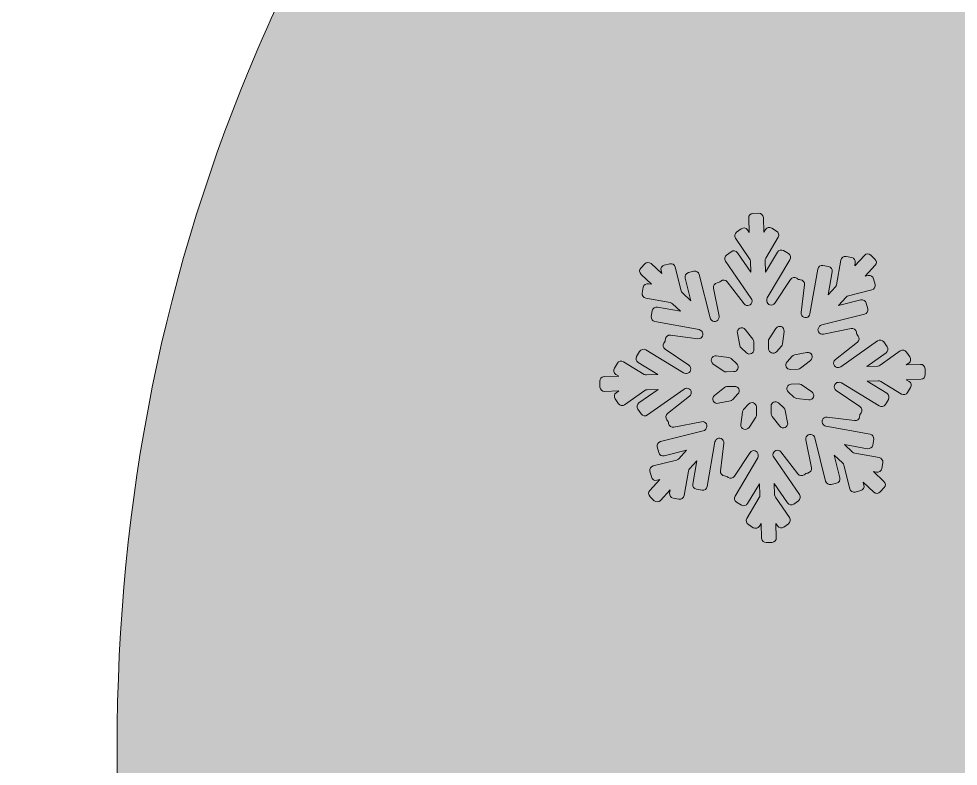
# Model space of a CAD drawing. Header units: millimetres. Extents: x 6 to 192, y -123 to -19.
# Drawn here: x 95.56 to 115.41, y -70.74 to -54.94 of the extents above; entities that cross this region are included whole.
import ezdxf

# ---------------------------------------------------------------- set-up
doc = ezdxf.new("R2010")
doc.units = ezdxf.units.MM
doc.header["$MEASUREMENT"] = 0
for name, color, linetype in [('engraving', 7, 'Continuous'), ('Layer 1', 7, 'Continuous'), ('Layer 2', 7, 'Continuous')]:
    doc.layers.add(name, color=color, linetype=linetype)

msp = doc.modelspace()

# ---------------------------------------------------------------- hatches: boundary and pattern name
at = {"layer": 'Layer 1'}
h = msp.add_hatch(color=2, dxfattribs=at)
h.dxf.hatch_style = 2
edge = h.paths.add_edge_path()
edge.add_spline(control_points=[(177.812, -93.85), (176.467, -94.657), (175.24, -95.279), (174.131, -95.716), (173.022, -96.154), (171.927, -96.439), (170.853, -96.573), (169.777, -96.709), (168.668, -96.691), (167.525, -96.523), (166.382, -96.356), (165.071, -96.069), (163.592, -95.665), (166.349, -92.372), (168.685, -88.49), (170.601, -84.018), (172.518, -79.547), (173.475, -74.992), (173.475, -70.352), (173.475, -65.108), (172.483, -60.184), (170.5, -55.578), (168.516, -50.974), (165.811, -46.956), (162.382, -43.527), (158.953, -40.098), (154.935, -37.393), (150.331, -35.409), (148.214, -34.498), (146.029, -33.798), (143.778, -33.306), (143.229, -31.368), (141.514, -29.909), (139.444, -29.751), (140.949, -28.636), (141.929, -26.852), (141.929, -24.835), (141.929, -21.455), (139.189, -18.715), (135.808, -18.715), (132.428, -18.715), (129.688, -21.455), (129.688, -24.835), (129.688, -26.852), (130.667, -28.636), (132.172, -29.751), (130.144, -29.906), (128.457, -31.31), (127.874, -33.19), (125.431, -33.686), (123.067, -34.425), (120.782, -35.409), (116.177, -37.393), (112.159, -40.098), (108.731, -43.527), (105.302, -46.956), (102.595, -50.974), (100.612, -55.578), (98.628, -60.184), (97.637, -65.108), (97.637, -70.352), (97.637, -75.395), (98.527, -80.102), (100.31, -84.472), (102.09, -88.843), (104.596, -92.74), (107.823, -96.17), (106.209, -97.516), (104.747, -98.809), (103.436, -100.053), (102.125, -101.298), (100.998, -102.39), (100.058, -103.33), (99.115, -104.272), (98.174, -105.347), (97.234, -106.557), (97.234, -106.557), (116.799, -116.844), (116.799, -116.844), (116.865, -116.844), (117.605, -116.322), (119.017, -115.28), (120.429, -114.237), (122.108, -113.095), (124.059, -111.851), (126.009, -110.607), (128.026, -109.464), (130.111, -108.423), (132.193, -107.38), (134.009, -106.86), (135.556, -106.86), (136.699, -106.86), (137.876, -107.044), (139.086, -107.414), (140.296, -107.783), (141.523, -108.237), (142.767, -108.776), (144.01, -109.313), (145.271, -109.901), (146.548, -110.541), (147.825, -111.178), (149.104, -111.767), (150.381, -112.306), (152.196, -113.112), (154.045, -113.884), (155.927, -114.625), (157.81, -115.364), (159.725, -115.986), (161.676, -116.491), (163.626, -116.995), (165.625, -117.331), (167.677, -117.499), (169.727, -117.666), (171.827, -117.583), (173.979, -117.247), (176.869, -116.776), (179.426, -116.07), (181.644, -115.129), (183.863, -114.187), (185.744, -113.247), (187.292, -112.306), (189.039, -111.162), (190.585, -109.951), (191.93, -108.674), (191.93, -108.674), (177.812, -93.85), (177.812, -93.85)], knot_values=[0, 0, 0, 0, 1, 1, 1, 2, 2, 2, 3, 3, 3, 4, 4, 4, 5, 5, 5, 6, 6, 6, 7, 7, 7, 8, 8, 8, 9, 9, 9, 10, 10, 10, 11, 11, 11, 12, 12, 12, 13, 13, 13, 14, 14, 14, 15, 15, 15, 16, 16, 16, 17, 17, 17, 18, 18, 18, 19, 19, 19, 20, 20, 20, 21, 21, 21, 22, 22, 22, 23, 23, 23, 24, 24, 24, 25, 25, 25, 26, 26, 26, 27, 27, 27, 28, 28, 28, 29, 29, 29, 30, 30, 30, 31, 31, 31, 32, 32, 32, 33, 33, 33, 34, 34, 34, 35, 35, 35, 36, 36, 36, 37, 37, 37, 38, 38, 38, 39, 39, 39, 40, 40, 40, 41, 41, 41, 42, 42, 42, 42], degree=3, periodic=1)
edge = h.paths.add_edge_path()
edge.add_spline(control_points=[(132.001, -24.835), (132.001, -22.736), (133.709, -21.028), (135.808, -21.028), (137.908, -21.028), (139.616, -22.736), (139.616, -24.835), (139.616, -26.935), (137.908, -28.643), (135.808, -28.643), (133.709, -28.643), (132.001, -26.935), (132.001, -24.835)], knot_values=[0, 0, 0, 0, 1, 1, 1, 2, 2, 2, 3, 3, 3, 4, 4, 4, 4], degree=3, periodic=1)
edge = h.paths.add_edge_path()
edge.add_spline(control_points=[(150.532, -76.504), (149.691, -78.455), (148.566, -80.152), (147.154, -81.597), (145.742, -83.044), (144.061, -84.186), (142.111, -85.026), (140.16, -85.867), (138.078, -86.286), (135.859, -86.286), (133.64, -86.286), (131.556, -85.867), (129.607, -85.026), (127.655, -84.186), (125.958, -83.044), (124.513, -81.597), (123.067, -80.152), (121.924, -78.455), (121.085, -76.504), (120.243, -74.555), (119.824, -72.47), (119.824, -70.252), (119.824, -68.033), (120.243, -65.95), (121.085, -63.999), (121.924, -62.05), (123.067, -60.369), (124.513, -58.957), (125.958, -57.545), (127.655, -56.42), (129.607, -55.578), (131.556, -54.738), (133.64, -54.318), (135.859, -54.318), (138.078, -54.318), (140.16, -54.738), (142.111, -55.578), (144.061, -56.42), (145.742, -57.545), (147.154, -58.957), (148.566, -60.369), (149.691, -62.05), (150.532, -63.999), (151.372, -65.95), (151.793, -68.033), (151.793, -70.252), (151.793, -72.47), (151.372, -74.555), (150.532, -76.504)], knot_values=[0, 0, 0, 0, 1, 1, 1, 2, 2, 2, 3, 3, 3, 4, 4, 4, 5, 5, 5, 6, 6, 6, 7, 7, 7, 8, 8, 8, 9, 9, 9, 10, 10, 10, 11, 11, 11, 12, 12, 12, 13, 13, 13, 14, 14, 14, 15, 15, 15, 16, 16, 16, 16], degree=3, periodic=1)

# ---------------------------------------------------------------- linework, layer by layer
at = {"layer": 'engraving', "lineweight": 0}
for points, knots in [([(114.712, -62.336), (114.71, -62.284), (114.666, -62.243), (114.614, -62.245), (114.614, -62.245), (114.314, -62.257), (114.314, -62.257), (114.314, -62.257), (114.369, -62.217), (114.369, -62.217), (114.412, -62.188), (114.422, -62.129), (114.393, -62.087), (114.393, -62.087), (114.323, -61.985), (114.323, -61.985), (114.293, -61.942), (114.233, -61.932), (114.19, -61.962), (114.19, -61.962), (113.764, -62.263), (113.764, -62.263), (113.749, -62.273), (113.732, -62.279), (113.714, -62.28), (113.714, -62.28), (113.484, -62.289), (113.484, -62.289), (113.484, -62.289), (113.889, -62.003), (113.889, -62.003), (113.931, -61.973), (113.942, -61.914), (113.912, -61.872), (113.912, -61.872), (113.842, -61.771), (113.842, -61.771), (113.812, -61.728), (113.753, -61.717), (113.71, -61.747), (113.71, -61.747), (112.935, -62.295), (112.935, -62.295), (112.92, -62.306), (112.902, -62.312), (112.884, -62.312), (112.884, -62.312), (112.879, -62.312), (112.879, -62.312), (112.788, -62.316), (112.745, -62.2), (112.817, -62.144), (112.817, -62.144), (113.282, -61.777), (113.282, -61.777), (113.323, -61.745), (113.33, -61.687), (113.299, -61.646), (113.299, -61.646), (113.284, -61.626), (113.284, -61.626), (113.275, -61.615), (113.269, -61.601), (113.266, -61.587), (113.266, -61.587), (113.261, -61.563), (113.261, -61.563), (113.251, -61.512), (113.201, -61.479), (113.15, -61.489), (113.15, -61.489), (112.563, -61.606), (112.563, -61.606), (112.473, -61.624), (112.413, -61.517), (112.475, -61.45), (112.475, -61.45), (112.484, -61.439), (112.484, -61.439), (112.497, -61.425), (112.513, -61.416), (112.531, -61.411), (112.531, -61.411), (113.432, -61.185), (113.432, -61.185), (113.482, -61.172), (113.513, -61.121), (113.501, -61.071), (113.501, -61.071), (113.471, -60.951), (113.471, -60.951), (113.458, -60.9), (113.407, -60.869), (113.356, -60.882), (113.356, -60.882), (112.885, -61), (112.885, -61), (112.885, -61), (113.047, -60.822), (113.047, -60.822), (113.06, -60.809), (113.076, -60.799), (113.094, -60.794), (113.094, -60.794), (113.587, -60.671), (113.587, -60.671), (113.638, -60.658), (113.669, -60.607), (113.656, -60.556), (113.656, -60.556), (113.626, -60.436), (113.626, -60.436), (113.614, -60.386), (113.563, -60.355), (113.512, -60.368), (113.512, -60.368), (113.447, -60.384), (113.447, -60.384), (113.447, -60.384), (113.659, -60.152), (113.659, -60.152), (113.694, -60.114), (113.691, -60.055), (113.654, -60.019), (113.654, -60.019), (113.564, -59.936), (113.564, -59.936), (113.526, -59.9), (113.465, -59.902), (113.43, -59.941), (113.43, -59.941), (113.228, -60.162), (113.228, -60.162), (113.228, -60.162), (113.239, -60.096), (113.239, -60.096), (113.248, -60.045), (113.214, -59.996), (113.163, -59.987), (113.163, -59.987), (113.044, -59.965), (113.044, -59.965), (112.992, -59.956), (112.943, -59.991), (112.934, -60.042), (112.934, -60.042), (112.843, -60.562), (112.843, -60.562), (112.84, -60.579), (112.832, -60.596), (112.82, -60.609), (112.82, -60.609), (112.665, -60.779), (112.665, -60.779), (112.665, -60.779), (112.751, -60.288), (112.751, -60.288), (112.759, -60.237), (112.725, -60.188), (112.674, -60.179), (112.674, -60.179), (112.555, -60.157), (112.555, -60.157), (112.503, -60.148), (112.454, -60.182), (112.445, -60.234), (112.445, -60.234), (112.281, -61.178), (112.281, -61.178), (112.277, -61.196), (112.269, -61.212), (112.257, -61.226), (112.257, -61.226), (112.257, -61.226), (112.257, -61.226), (112.195, -61.294), (112.083, -61.242), (112.094, -61.151), (112.094, -61.151), (112.165, -60.562), (112.165, -60.562), (112.171, -60.511), (112.135, -60.464), (112.083, -60.457), (112.083, -60.457), (112.061, -60.454), (112.061, -60.454), (112.046, -60.452), (112.032, -60.447), (112.02, -60.439), (112.02, -60.439), (112.001, -60.426), (112.001, -60.426), (111.957, -60.397), (111.898, -60.408), (111.869, -60.452), (111.869, -60.452), (111.54, -60.951), (111.54, -60.951), (111.489, -61.028), (111.37, -60.995), (111.366, -60.903), (111.366, -60.903), (111.366, -60.892), (111.366, -60.892), (111.365, -60.874), (111.37, -60.856), (111.379, -60.84), (111.379, -60.84), (111.857, -60.034), (111.857, -60.034), (111.884, -59.99), (111.869, -59.932), (111.825, -59.905), (111.825, -59.905), (111.721, -59.842), (111.721, -59.842), (111.676, -59.815), (111.617, -59.829), (111.591, -59.874), (111.591, -59.874), (111.342, -60.294), (111.342, -60.294), (111.342, -60.294), (111.332, -60.053), (111.332, -60.053), (111.331, -60.034), (111.336, -60.016), (111.345, -60.001), (111.345, -60.001), (111.607, -59.558), (111.607, -59.558), (111.634, -59.514), (111.62, -59.456), (111.575, -59.429), (111.575, -59.429), (111.471, -59.366), (111.471, -59.366), (111.426, -59.338), (111.368, -59.353), (111.341, -59.398), (111.341, -59.398), (111.308, -59.454), (111.308, -59.454), (111.308, -59.454), (111.295, -59.141), (111.295, -59.141), (111.293, -59.089), (111.249, -59.048), (111.197, -59.05), (111.197, -59.05), (111.076, -59.055), (111.076, -59.055), (111.024, -59.057), (110.983, -59.101), (110.985, -59.153), (110.985, -59.153), (110.997, -59.455), (110.997, -59.455), (110.997, -59.455), (110.961, -59.402), (110.961, -59.402), (110.931, -59.359), (110.871, -59.348), (110.828, -59.379), (110.828, -59.379), (110.729, -59.449), (110.729, -59.449), (110.687, -59.479), (110.676, -59.537), (110.706, -59.58), (110.706, -59.58), (111.005, -60.013), (111.005, -60.013), (111.015, -60.028), (111.021, -60.045), (111.022, -60.063), (111.022, -60.063), (111.031, -60.295), (111.031, -60.295), (111.031, -60.295), (110.75, -59.888), (110.75, -59.888), (110.72, -59.844), (110.66, -59.834), (110.618, -59.864), (110.618, -59.864), (110.518, -59.934), (110.518, -59.934), (110.476, -59.964), (110.465, -60.023), (110.495, -60.065), (110.495, -60.065), (111.039, -60.853), (111.039, -60.853), (111.049, -60.868), (111.055, -60.885), (111.056, -60.903), (111.056, -60.903), (111.056, -60.905), (111.056, -60.905), (111.06, -60.997), (110.943, -61.039), (110.887, -60.966), (110.887, -60.966), (110.529, -60.501), (110.529, -60.501), (110.497, -60.459), (110.437, -60.452), (110.395, -60.484), (110.395, -60.484), (110.378, -60.498), (110.378, -60.498), (110.366, -60.508), (110.352, -60.514), (110.338, -60.517), (110.338, -60.517), (110.316, -60.521), (110.316, -60.521), (110.265, -60.531), (110.231, -60.581), (110.242, -60.632), (110.242, -60.632), (110.358, -61.225), (110.358, -61.225), (110.376, -61.315), (110.268, -61.375), (110.201, -61.312), (110.201, -61.312), (110.195, -61.307), (110.195, -61.307), (110.182, -61.294), (110.173, -61.278), (110.168, -61.26), (110.168, -61.26), (109.942, -60.347), (109.942, -60.347), (109.93, -60.296), (109.878, -60.265), (109.828, -60.278), (109.828, -60.278), (109.71, -60.307), (109.71, -60.307), (109.659, -60.32), (109.629, -60.371), (109.641, -60.422), (109.641, -60.422), (109.759, -60.899), (109.759, -60.899), (109.759, -60.899), (109.585, -60.735), (109.585, -60.735), (109.571, -60.723), (109.562, -60.707), (109.557, -60.689), (109.557, -60.689), (109.433, -60.188), (109.433, -60.188), (109.421, -60.137), (109.37, -60.106), (109.319, -60.119), (109.319, -60.119), (109.201, -60.149), (109.201, -60.149), (109.151, -60.161), (109.12, -60.212), (109.132, -60.263), (109.132, -60.263), (109.149, -60.328), (109.149, -60.328), (109.149, -60.328), (108.922, -60.116), (108.922, -60.116), (108.883, -60.08), (108.823, -60.082), (108.787, -60.121), (108.787, -60.121), (108.705, -60.211), (108.705, -60.211), (108.67, -60.249), (108.672, -60.309), (108.71, -60.344), (108.71, -60.344), (108.932, -60.551), (108.932, -60.551), (108.932, -60.551), (108.867, -60.54), (108.867, -60.54), (108.816, -60.53), (108.766, -60.565), (108.757, -60.616), (108.757, -60.616), (108.736, -60.738), (108.736, -60.738), (108.727, -60.789), (108.761, -60.838), (108.813, -60.847), (108.813, -60.847), (109.325, -60.94), (109.325, -60.94), (109.343, -60.943), (109.36, -60.951), (109.373, -60.964), (109.373, -60.964), (109.543, -61.122), (109.543, -61.122), (109.543, -61.122), (109.058, -61.035), (109.058, -61.035), (109.006, -61.025), (108.957, -61.06), (108.948, -61.111), (108.948, -61.111), (108.927, -61.233), (108.927, -61.233), (108.918, -61.284), (108.952, -61.333), (109.003, -61.342), (109.003, -61.342), (109.936, -61.511), (109.936, -61.511), (109.954, -61.514), (109.971, -61.522), (109.984, -61.535), (109.984, -61.535), (109.988, -61.539), (109.988, -61.539), (110.055, -61.601), (110.003, -61.713), (109.912, -61.702), (109.912, -61.702), (109.331, -61.628), (109.331, -61.628), (109.279, -61.621), (109.231, -61.658), (109.225, -61.71), (109.225, -61.71), (109.222, -61.734), (109.222, -61.734), (109.22, -61.748), (109.215, -61.762), (109.207, -61.774), (109.207, -61.774), (109.194, -61.795), (109.194, -61.795), (109.165, -61.838), (109.177, -61.896), (109.22, -61.925), (109.22, -61.925), (109.72, -62.264), (109.72, -62.264), (109.796, -62.315), (109.762, -62.433), (109.671, -62.437), (109.671, -62.437), (109.659, -62.437), (109.659, -62.437), (109.641, -62.438), (109.622, -62.433), (109.606, -62.424), (109.606, -62.424), (108.81, -61.938), (108.81, -61.938), (108.765, -61.911), (108.707, -61.926), (108.68, -61.971), (108.68, -61.971), (108.617, -62.076), (108.617, -62.076), (108.591, -62.121), (108.605, -62.178), (108.649, -62.205), (108.649, -62.205), (109.068, -62.46), (109.068, -62.46), (109.068, -62.46), (108.829, -62.469), (108.829, -62.469), (108.811, -62.47), (108.793, -62.465), (108.777, -62.456), (108.777, -62.456), (108.34, -62.19), (108.34, -62.19), (108.295, -62.163), (108.237, -62.177), (108.21, -62.222), (108.21, -62.222), (108.147, -62.328), (108.147, -62.328), (108.121, -62.372), (108.135, -62.43), (108.18, -62.457), (108.18, -62.457), (108.238, -62.492), (108.238, -62.492), (108.238, -62.492), (107.928, -62.504), (107.928, -62.504), (107.875, -62.506), (107.835, -62.55), (107.837, -62.603), (107.837, -62.603), (107.842, -62.726), (107.842, -62.726), (107.844, -62.778), (107.888, -62.819), (107.94, -62.817), (107.94, -62.817), (108.241, -62.805), (108.241, -62.805), (108.241, -62.805), (108.185, -62.844), (108.185, -62.844), (108.142, -62.874), (108.132, -62.933), (108.162, -62.975), (108.162, -62.975), (108.232, -63.076), (108.232, -63.076), (108.261, -63.119), (108.321, -63.13), (108.364, -63.1), (108.364, -63.1), (108.79, -62.799), (108.79, -62.799), (108.805, -62.788), (108.822, -62.782), (108.84, -62.782), (108.84, -62.782), (109.07, -62.773), (109.07, -62.773), (109.07, -62.773), (108.665, -63.059), (108.665, -63.059), (108.623, -63.089), (108.612, -63.147), (108.642, -63.19), (108.642, -63.19), (108.712, -63.291), (108.712, -63.291), (108.742, -63.334), (108.801, -63.345), (108.844, -63.314), (108.844, -63.314), (109.62, -62.767), (109.62, -62.767), (109.634, -62.756), (109.652, -62.75), (109.67, -62.749), (109.67, -62.749), (109.675, -62.749), (109.675, -62.749), (109.766, -62.746), (109.809, -62.861), (109.737, -62.918), (109.737, -62.918), (109.272, -63.284), (109.272, -63.284), (109.231, -63.316), (109.224, -63.375), (109.255, -63.416), (109.255, -63.416), (109.27, -63.435), (109.27, -63.435), (109.279, -63.447), (109.285, -63.46), (109.288, -63.475), (109.288, -63.475), (109.293, -63.498), (109.293, -63.498), (109.303, -63.55), (109.353, -63.583), (109.404, -63.573), (109.404, -63.573), (109.991, -63.456), (109.991, -63.456), (110.081, -63.438), (110.141, -63.545), (110.079, -63.612), (110.079, -63.612), (110.07, -63.623), (110.07, -63.623), (110.057, -63.636), (110.041, -63.646), (110.023, -63.651), (110.023, -63.651), (109.122, -63.877), (109.122, -63.877), (109.072, -63.889), (109.041, -63.94), (109.054, -63.991), (109.054, -63.991), (109.083, -64.111), (109.083, -64.111), (109.096, -64.161), (109.147, -64.192), (109.198, -64.18), (109.198, -64.18), (109.669, -64.061), (109.669, -64.061), (109.669, -64.061), (109.507, -64.239), (109.507, -64.239), (109.494, -64.253), (109.478, -64.263), (109.46, -64.267), (109.46, -64.267), (108.967, -64.391), (108.967, -64.391), (108.916, -64.404), (108.885, -64.455), (108.898, -64.505), (108.898, -64.505), (108.928, -64.625), (108.928, -64.625), (108.94, -64.676), (108.992, -64.707), (109.042, -64.694), (109.042, -64.694), (109.107, -64.678), (109.107, -64.678), (109.107, -64.678), (108.895, -64.91), (108.895, -64.91), (108.86, -64.948), (108.863, -65.007), (108.9, -65.042), (108.9, -65.042), (108.99, -65.126), (108.99, -65.126), (109.028, -65.162), (109.089, -65.16), (109.124, -65.121), (109.124, -65.121), (109.326, -64.899), (109.326, -64.899), (109.326, -64.899), (109.315, -64.966), (109.315, -64.966), (109.306, -65.017), (109.34, -65.065), (109.391, -65.075), (109.391, -65.075), (109.51, -65.096), (109.51, -65.096), (109.562, -65.106), (109.611, -65.071), (109.62, -65.019), (109.62, -65.019), (109.711, -64.5), (109.711, -64.5), (109.714, -64.482), (109.722, -64.466), (109.734, -64.452), (109.734, -64.452), (109.889, -64.283), (109.889, -64.283), (109.889, -64.283), (109.803, -64.774), (109.803, -64.774), (109.795, -64.825), (109.829, -64.874), (109.88, -64.883), (109.88, -64.883), (109.999, -64.905), (109.999, -64.905), (110.051, -64.914), (110.1, -64.88), (110.109, -64.828), (110.109, -64.828), (110.273, -63.883), (110.273, -63.883), (110.277, -63.866), (110.285, -63.849), (110.297, -63.836), (110.297, -63.836), (110.297, -63.836), (110.297, -63.836), (110.359, -63.768), (110.471, -63.82), (110.46, -63.911), (110.46, -63.911), (110.389, -64.499), (110.389, -64.499), (110.383, -64.551), (110.419, -64.598), (110.471, -64.604), (110.471, -64.604), (110.493, -64.607), (110.493, -64.607), (110.508, -64.609), (110.522, -64.615), (110.534, -64.623), (110.534, -64.623), (110.553, -64.636), (110.553, -64.636), (110.597, -64.665), (110.656, -64.653), (110.685, -64.609), (110.685, -64.609), (111.015, -64.111), (111.015, -64.111), (111.065, -64.034), (111.184, -64.067), (111.188, -64.159), (111.188, -64.159), (111.188, -64.169), (111.188, -64.169), (111.189, -64.188), (111.184, -64.206), (111.175, -64.221), (111.175, -64.221), (110.697, -65.027), (110.697, -65.027), (110.67, -65.072), (110.685, -65.129), (110.729, -65.156), (110.729, -65.156), (110.833, -65.22), (110.833, -65.22), (110.878, -65.247), (110.937, -65.233), (110.963, -65.187), (110.963, -65.187), (111.212, -64.768), (111.212, -64.768), (111.212, -64.768), (111.222, -65.009), (111.222, -65.009), (111.223, -65.027), (111.218, -65.045), (111.209, -65.061), (111.209, -65.061), (110.947, -65.504), (110.947, -65.504), (110.92, -65.548), (110.935, -65.605), (110.979, -65.632), (110.979, -65.632), (111.083, -65.696), (111.083, -65.696), (111.128, -65.723), (111.186, -65.709), (111.213, -65.663), (111.213, -65.663), (111.246, -65.608), (111.246, -65.608), (111.246, -65.608), (111.259, -65.921), (111.259, -65.921), (111.261, -65.973), (111.305, -66.013), (111.357, -66.011), (111.357, -66.011), (111.478, -66.007), (111.478, -66.007), (111.53, -66.005), (111.571, -65.961), (111.569, -65.909), (111.569, -65.909), (111.557, -65.606), (111.557, -65.606), (111.557, -65.606), (111.594, -65.66), (111.594, -65.66), (111.623, -65.703), (111.683, -65.713), (111.726, -65.683), (111.726, -65.683), (111.825, -65.613), (111.825, -65.613), (111.868, -65.583), (111.878, -65.525), (111.848, -65.482), (111.848, -65.482), (111.549, -65.048), (111.549, -65.048), (111.539, -65.034), (111.533, -65.016), (111.532, -64.999), (111.532, -64.999), (111.523, -64.766), (111.523, -64.766), (111.523, -64.766), (111.804, -65.174), (111.804, -65.174), (111.834, -65.217), (111.894, -65.228), (111.937, -65.198), (111.937, -65.198), (112.036, -65.127), (112.036, -65.127), (112.078, -65.097), (112.089, -65.039), (112.059, -64.996), (112.059, -64.996), (111.515, -64.209), (111.515, -64.209), (111.505, -64.194), (111.499, -64.177), (111.498, -64.159), (111.498, -64.159), (111.498, -64.157), (111.498, -64.157), (111.494, -64.065), (111.611, -64.023), (111.667, -64.096), (111.667, -64.096), (112.025, -64.561), (112.025, -64.561), (112.057, -64.602), (112.117, -64.61), (112.159, -64.577), (112.159, -64.577), (112.176, -64.563), (112.176, -64.563), (112.188, -64.554), (112.202, -64.548), (112.216, -64.545), (112.216, -64.545), (112.238, -64.541), (112.238, -64.541), (112.289, -64.53), (112.323, -64.481), (112.313, -64.43), (112.313, -64.43), (112.196, -63.837), (112.196, -63.837), (112.178, -63.747), (112.286, -63.687), (112.353, -63.75), (112.353, -63.75), (112.359, -63.755), (112.359, -63.755), (112.372, -63.767), (112.381, -63.784), (112.386, -63.801), (112.386, -63.801), (112.612, -64.715), (112.612, -64.715), (112.624, -64.766), (112.676, -64.796), (112.726, -64.784), (112.726, -64.784), (112.844, -64.754), (112.844, -64.754), (112.894, -64.742), (112.925, -64.69), (112.913, -64.64), (112.913, -64.64), (112.795, -64.163), (112.795, -64.163), (112.795, -64.163), (112.969, -64.326), (112.969, -64.326), (112.983, -64.339), (112.992, -64.355), (112.997, -64.372), (112.997, -64.372), (113.121, -64.874), (113.121, -64.874), (113.133, -64.924), (113.185, -64.955), (113.235, -64.943), (113.235, -64.943), (113.353, -64.913), (113.353, -64.913), (113.403, -64.9), (113.434, -64.849), (113.422, -64.799), (113.422, -64.799), (113.406, -64.734), (113.406, -64.734), (113.406, -64.734), (113.632, -64.946), (113.632, -64.946), (113.671, -64.982), (113.731, -64.98), (113.767, -64.941), (113.767, -64.941), (113.849, -64.85), (113.849, -64.85), (113.884, -64.812), (113.882, -64.753), (113.844, -64.718), (113.844, -64.718), (113.622, -64.51), (113.622, -64.51), (113.622, -64.51), (113.687, -64.522), (113.687, -64.522), (113.738, -64.531), (113.788, -64.497), (113.797, -64.445), (113.797, -64.445), (113.818, -64.324), (113.818, -64.324), (113.827, -64.273), (113.793, -64.224), (113.741, -64.215), (113.741, -64.215), (113.229, -64.122), (113.229, -64.122), (113.211, -64.119), (113.194, -64.11), (113.181, -64.098), (113.181, -64.098), (113.011, -63.939), (113.011, -63.939), (113.011, -63.939), (113.496, -64.027), (113.496, -64.027), (113.548, -64.036), (113.597, -64.002), (113.606, -63.95), (113.606, -63.95), (113.627, -63.829), (113.627, -63.829), (113.636, -63.778), (113.602, -63.729), (113.551, -63.72), (113.551, -63.72), (112.618, -63.551), (112.618, -63.551), (112.6, -63.548), (112.583, -63.539), (112.57, -63.527), (112.57, -63.527), (112.566, -63.523), (112.566, -63.523), (112.499, -63.46), (112.551, -63.349), (112.642, -63.36), (112.642, -63.36), (113.223, -63.434), (113.223, -63.434), (113.275, -63.441), (113.323, -63.404), (113.329, -63.352), (113.329, -63.352), (113.332, -63.328), (113.332, -63.328), (113.334, -63.313), (113.339, -63.299), (113.347, -63.287), (113.347, -63.287), (113.36, -63.267), (113.36, -63.267), (113.389, -63.224), (113.377, -63.166), (113.334, -63.137), (113.334, -63.137), (112.834, -62.797), (112.834, -62.797), (112.758, -62.746), (112.792, -62.628), (112.883, -62.625), (112.883, -62.625), (112.895, -62.624), (112.895, -62.624), (112.913, -62.624), (112.932, -62.628), (112.948, -62.638), (112.948, -62.638), (113.744, -63.123), (113.744, -63.123), (113.789, -63.151), (113.847, -63.136), (113.874, -63.091), (113.874, -63.091), (113.937, -62.985), (113.937, -62.985), (113.963, -62.941), (113.949, -62.883), (113.905, -62.856), (113.905, -62.856), (113.486, -62.601), (113.486, -62.601), (113.486, -62.601), (113.725, -62.592), (113.725, -62.592), (113.743, -62.591), (113.762, -62.596), (113.777, -62.606), (113.777, -62.606), (114.214, -62.872), (114.214, -62.872), (114.259, -62.899), (114.317, -62.884), (114.344, -62.839), (114.344, -62.839), (114.407, -62.734), (114.407, -62.734), (114.433, -62.689), (114.419, -62.632), (114.374, -62.605), (114.374, -62.605), (114.316, -62.569), (114.316, -62.569), (114.316, -62.569), (114.627, -62.557), (114.627, -62.557), (114.679, -62.555), (114.719, -62.511), (114.717, -62.459), (114.717, -62.459), (114.712, -62.336), (114.712, -62.336)], [0, 0, 0, 0, 1, 1, 1, 2, 2, 2, 3, 3, 3, 4, 4, 4, 5, 5, 5, 6, 6, 6, 7, 7, 7, 8, 8, 8, 9, 9, 9, 10, 10, 10, 11, 11, 11, 12, 12, 12, 13, 13, 13, 14, 14, 14, 15, 15, 15, 16, 16, 16, 17, 17, 17, 18, 18, 18, 19, 19, 19, 20, 20, 20, 21, 21, 21, 22, 22, 22, 23, 23, 23, 24, 24, 24, 25, 25, 25, 26, 26, 26, 27, 27, 27, 28, 28, 28, 29, 29, 29, 30, 30, 30, 31, 31, 31, 32, 32, 32, 33, 33, 33, 34, 34, 34, 35, 35, 35, 36, 36, 36, 37, 37, 37, 38, 38, 38, 39, 39, 39, 40, 40, 40, 41, 41, 41, 42, 42, 42, 43, 43, 43, 44, 44, 44, 45, 45, 45, 46, 46, 46, 47, 47, 47, 48, 48, 48, 49, 49, 49, 50, 50, 50, 51, 51, 51, 52, 52, 52, 53, 53, 53, 54, 54, 54, 55, 55, 55, 56, 56, 56, 57, 57, 57, 58, 58, 58, 59, 59, 59, 60, 60, 60, 61, 61, 61, 62, 62, 62, 63, 63, 63, 64, 64, 64, 65, 65, 65, 66, 66, 66, 67, 67, 67, 68, 68, 68, 69, 69, 69, 70, 70, 70, 71, 71, 71, 72, 72, 72, 73, 73, 73, 74, 74, 74, 75, 75, 75, 76, 76, 76, 77, 77, 77, 78, 78, 78, 79, 79, 79, 80, 80, 80, 81, 81, 81, 82, 82, 82, 83, 83, 83, 84, 84, 84, 85, 85, 85, 86, 86, 86, 87, 87, 87, 88, 88, 88, 89, 89, 89, 90, 90, 90, 91, 91, 91, 92, 92, 92, 93, 93, 93, 94, 94, 94, 95, 95, 95, 96, 96, 96, 97, 97, 97, 98, 98, 98, 99, 99, 99, 100, 100, 100, 101, 101, 101, 102, 102, 102, 103, 103, 103, 104, 104, 104, 105, 105, 105, 106, 106, 106, 107, 107, 107, 108, 108, 108, 109, 109, 109, 110, 110, 110, 111, 111, 111, 112, 112, 112, 113, 113, 113, 114, 114, 114, 115, 115, 115, 116, 116, 116, 117, 117, 117, 118, 118, 118, 119, 119, 119, 120, 120, 120, 121, 121, 121, 122, 122, 122, 123, 123, 123, 124, 124, 124, 125, 125, 125, 126, 126, 126, 127, 127, 127, 128, 128, 128, 129, 129, 129, 130, 130, 130, 131, 131, 131, 132, 132, 132, 133, 133, 133, 134, 134, 134, 135, 135, 135, 136, 136, 136, 137, 137, 137, 138, 138, 138, 139, 139, 139, 140, 140, 140, 141, 141, 141, 142, 142, 142, 143, 143, 143, 144, 144, 144, 145, 145, 145, 146, 146, 146, 147, 147, 147, 148, 148, 148, 149, 149, 149, 150, 150, 150, 151, 151, 151, 152, 152, 152, 153, 153, 153, 154, 154, 154, 155, 155, 155, 156, 156, 156, 157, 157, 157, 158, 158, 158, 159, 159, 159, 160, 160, 160, 161, 161, 161, 162, 162, 162, 163, 163, 163, 164, 164, 164, 165, 165, 165, 166, 166, 166, 167, 167, 167, 168, 168, 168, 169, 169, 169, 170, 170, 170, 171, 171, 171, 172, 172, 172, 173, 173, 173, 174, 174, 174, 175, 175, 175, 176, 176, 176, 177, 177, 177, 178, 178, 178, 179, 179, 179, 180, 180, 180, 181, 181, 181, 182, 182, 182, 183, 183, 183, 184, 184, 184, 185, 185, 185, 186, 186, 186, 187, 187, 187, 188, 188, 188, 189, 189, 189, 190, 190, 190, 191, 191, 191, 192, 192, 192, 193, 193, 193, 194, 194, 194, 195, 195, 195, 196, 196, 196, 197, 197, 197, 198, 198, 198, 199, 199, 199, 200, 200, 200, 201, 201, 201, 202, 202, 202, 203, 203, 203, 204, 204, 204, 205, 205, 205, 206, 206, 206, 207, 207, 207, 208, 208, 208, 209, 209, 209, 210, 210, 210, 211, 211, 211, 212, 212, 212, 213, 213, 213, 214, 214, 214, 215, 215, 215, 216, 216, 216, 217, 217, 217, 218, 218, 218, 219, 219, 219, 220, 220, 220, 221, 221, 221, 222, 222, 222, 223, 223, 223, 224, 224, 224, 225, 225, 225, 226, 226, 226, 227, 227, 227, 228, 228, 228, 229, 229, 229, 230, 230, 230, 231, 231, 231, 232, 232, 232, 233, 233, 233, 234, 234, 234, 235, 235, 235, 236, 236, 236, 237, 237, 237, 238, 238, 238, 239, 239, 239, 240, 240, 240, 241, 241, 241, 242, 242, 242, 243, 243, 243, 244, 244, 244, 245, 245, 245, 246, 246, 246, 247, 247, 247, 248, 248, 248, 249, 249, 249, 250, 250, 250, 251, 251, 251, 252, 252, 252, 253, 253, 253, 254, 254, 254, 255, 255, 255, 256, 256, 256, 257, 257, 257, 258, 258, 258, 259, 259, 259, 260, 260, 260, 261, 261, 261, 262, 262, 262, 263, 263, 263, 264, 264, 264, 265, 265, 265, 266, 266, 266, 267, 267, 267, 268, 268, 268, 269, 269, 269, 270, 270, 270, 271, 271, 271, 272, 272, 272, 273, 273, 273, 274, 274, 274, 275, 275, 275, 276, 276, 276, 277, 277, 277, 278, 278, 278, 279, 279, 279, 280, 280, 280, 281, 281, 281, 282, 282, 282, 283, 283, 283, 284, 284, 284, 285, 285, 285, 286, 286, 286, 287, 287, 287, 288, 288, 288, 289, 289, 289, 290, 290, 290, 291, 291, 291, 292, 292, 292, 293, 293, 293, 294, 294, 294, 295, 295, 295, 296, 296, 296, 297, 297, 297, 298, 298, 298, 299, 299, 299, 300, 300, 300, 301, 301, 301, 302, 302, 302, 303, 303, 303, 304, 304, 304, 305, 305, 305, 306, 306, 306, 307, 307, 307, 308, 308, 308, 309, 309, 309, 310, 310, 310, 311, 311, 311, 312, 312, 312, 313, 313, 313, 314, 314, 314, 315, 315, 315, 316, 316, 316, 317, 317, 317, 318, 318, 318, 319, 319, 319, 320, 320, 320, 321, 321, 321, 322, 322, 322, 323, 323, 323, 324, 324, 324, 325, 325, 325, 326, 326, 326, 327, 327, 327, 328, 328, 328, 329, 329, 329, 330, 330, 330, 331, 331, 331, 332, 332, 332, 333, 333, 333, 334, 334, 334, 335, 335, 335, 336, 336, 336, 336]), ([(110.913, -61.509), (110.913, -61.509), (111.071, -61.715), (111.071, -61.715), (111.083, -61.73), (111.09, -61.749), (111.091, -61.769), (111.091, -61.769), (111.097, -61.929), (111.097, -61.929), (111.101, -62.013), (111, -62.059), (110.939, -62.001), (110.939, -62.001), (110.825, -61.895), (110.825, -61.895), (110.81, -61.881), (110.8, -61.864), (110.797, -61.844), (110.797, -61.844), (110.746, -61.585), (110.746, -61.585), (110.726, -61.487), (110.852, -61.43), (110.913, -61.509)], [0, 0, 0, 0, 1, 1, 1, 2, 2, 2, 3, 3, 3, 4, 4, 4, 5, 5, 5, 6, 6, 6, 7, 7, 7, 8, 8, 8, 8]), ([(111.407, -61.917), (111.407, -61.917), (111.401, -61.758), (111.401, -61.758), (111.4, -61.738), (111.406, -61.718), (111.416, -61.702), (111.416, -61.702), (111.56, -61.484), (111.56, -61.484), (111.615, -61.401), (111.745, -61.448), (111.733, -61.547), (111.733, -61.547), (111.701, -61.809), (111.701, -61.809), (111.699, -61.829), (111.69, -61.847), (111.677, -61.862), (111.677, -61.862), (111.572, -61.977), (111.572, -61.977), (111.515, -62.039), (111.411, -62.002), (111.407, -61.917)], [0, 0, 0, 0, 1, 1, 1, 2, 2, 2, 3, 3, 3, 4, 4, 4, 5, 5, 5, 6, 6, 6, 7, 7, 7, 8, 8, 8, 8]), ([(110.458, -62.388), (110.458, -62.388), (110.236, -62.238), (110.236, -62.238), (110.154, -62.182), (110.202, -62.053), (110.301, -62.066), (110.301, -62.066), (110.561, -62.099), (110.561, -62.099), (110.581, -62.101), (110.599, -62.11), (110.614, -62.124), (110.614, -62.124), (110.733, -62.235), (110.733, -62.235), (110.794, -62.292), (110.756, -62.395), (110.672, -62.398), (110.672, -62.398), (110.514, -62.404), (110.514, -62.404), (110.494, -62.405), (110.474, -62.399), (110.458, -62.388)], [0, 0, 0, 0, 1, 1, 1, 2, 2, 2, 3, 3, 3, 4, 4, 4, 5, 5, 5, 6, 6, 6, 7, 7, 7, 8, 8, 8, 8]), ([(111.796, -62.194), (111.796, -62.194), (111.904, -62.074), (111.904, -62.074), (111.918, -62.059), (111.936, -62.049), (111.956, -62.045), (111.956, -62.045), (112.215, -61.994), (112.215, -61.994), (112.313, -61.974), (112.37, -62.099), (112.292, -62.16), (112.292, -62.16), (112.083, -62.325), (112.083, -62.325), (112.067, -62.338), (112.048, -62.345), (112.028, -62.345), (112.028, -62.345), (111.869, -62.352), (111.869, -62.352), (111.785, -62.355), (111.739, -62.255), (111.796, -62.194)], [0, 0, 0, 0, 1, 1, 1, 2, 2, 2, 3, 3, 3, 4, 4, 4, 5, 5, 5, 6, 6, 6, 7, 7, 7, 8, 8, 8, 8]), ([(110.758, -62.868), (110.758, -62.868), (110.65, -62.987), (110.65, -62.987), (110.636, -63.002), (110.618, -63.012), (110.598, -63.016), (110.598, -63.016), (110.339, -63.068), (110.339, -63.068), (110.241, -63.087), (110.184, -62.963), (110.262, -62.901), (110.262, -62.901), (110.471, -62.736), (110.471, -62.736), (110.487, -62.724), (110.506, -62.717), (110.526, -62.716), (110.526, -62.716), (110.685, -62.71), (110.685, -62.71), (110.769, -62.707), (110.815, -62.806), (110.758, -62.868)], [0, 0, 0, 0, 1, 1, 1, 2, 2, 2, 3, 3, 3, 4, 4, 4, 5, 5, 5, 6, 6, 6, 7, 7, 7, 8, 8, 8, 8]), ([(112.096, -62.674), (112.096, -62.674), (112.318, -62.824), (112.318, -62.824), (112.4, -62.88), (112.352, -63.008), (112.253, -62.996), (112.253, -62.996), (111.993, -62.963), (111.993, -62.963), (111.973, -62.96), (111.955, -62.952), (111.94, -62.938), (111.94, -62.938), (111.822, -62.827), (111.822, -62.827), (111.76, -62.77), (111.799, -62.667), (111.882, -62.664), (111.882, -62.664), (112.04, -62.657), (112.04, -62.657), (112.06, -62.657), (112.08, -62.662), (112.096, -62.674)], [0, 0, 0, 0, 1, 1, 1, 2, 2, 2, 3, 3, 3, 4, 4, 4, 5, 5, 5, 6, 6, 6, 7, 7, 7, 8, 8, 8, 8]), ([(111.147, -63.144), (111.147, -63.144), (111.153, -63.304), (111.153, -63.304), (111.154, -63.324), (111.148, -63.343), (111.138, -63.36), (111.138, -63.36), (110.994, -63.578), (110.994, -63.578), (110.939, -63.661), (110.809, -63.613), (110.821, -63.514), (110.821, -63.514), (110.853, -63.252), (110.853, -63.252), (110.855, -63.233), (110.864, -63.215), (110.877, -63.2), (110.877, -63.2), (110.983, -63.084), (110.983, -63.084), (111.039, -63.022), (111.143, -63.06), (111.147, -63.144)], [0, 0, 0, 0, 1, 1, 1, 2, 2, 2, 3, 3, 3, 4, 4, 4, 5, 5, 5, 6, 6, 6, 7, 7, 7, 8, 8, 8, 8]), ([(111.641, -63.552), (111.641, -63.552), (111.483, -63.347), (111.483, -63.347), (111.471, -63.331), (111.464, -63.312), (111.463, -63.293), (111.463, -63.293), (111.457, -63.133), (111.457, -63.133), (111.453, -63.049), (111.554, -63.003), (111.615, -63.06), (111.615, -63.06), (111.729, -63.167), (111.729, -63.167), (111.744, -63.18), (111.754, -63.198), (111.757, -63.217), (111.757, -63.217), (111.809, -63.476), (111.809, -63.476), (111.828, -63.574), (111.702, -63.631), (111.641, -63.552)], [0, 0, 0, 0, 1, 1, 1, 2, 2, 2, 3, 3, 3, 4, 4, 4, 5, 5, 5, 6, 6, 6, 7, 7, 7, 8, 8, 8, 8])]:
    msp.add_open_spline(points, degree=3, knots=knots, dxfattribs=at)
at = {"layer": 'Layer 1', "lineweight": 0}
msp.add_open_spline([(177.812, -93.85), (176.467, -94.657), (175.24, -95.279), (174.131, -95.716), (173.022, -96.154), (171.927, -96.439), (170.853, -96.573), (169.777, -96.709), (168.668, -96.691), (167.525, -96.523), (166.382, -96.356), (165.071, -96.069), (163.592, -95.665), (166.349, -92.372), (168.685, -88.49), (170.601, -84.018), (172.518, -79.547), (173.475, -74.992), (173.475, -70.352), (173.475, -65.108), (172.483, -60.184), (170.5, -55.578), (168.516, -50.974), (165.811, -46.956), (162.382, -43.527), (158.953, -40.098), (154.935, -37.393), (150.331, -35.409), (148.214, -34.498), (146.029, -33.798), (143.778, -33.306), (143.229, -31.368), (141.514, -29.909), (139.444, -29.751), (140.949, -28.636), (141.929, -26.852), (141.929, -24.835), (141.929, -21.455), (139.189, -18.715), (135.808, -18.715), (132.428, -18.715), (129.688, -21.455), (129.688, -24.835), (129.688, -26.852), (130.667, -28.636), (132.172, -29.751), (130.144, -29.906), (128.457, -31.31), (127.874, -33.19), (125.431, -33.686), (123.067, -34.425), (120.782, -35.409), (116.177, -37.393), (112.159, -40.098), (108.731, -43.527), (105.302, -46.956), (102.595, -50.974), (100.612, -55.578), (98.628, -60.184), (97.637, -65.108), (97.637, -70.352), (97.637, -75.395), (98.527, -80.102), (100.31, -84.472), (102.09, -88.843), (104.596, -92.74), (107.823, -96.17), (106.209, -97.516), (104.747, -98.809), (103.436, -100.053), (102.125, -101.298), (100.998, -102.39), (100.058, -103.33), (99.115, -104.272), (98.174, -105.347), (97.234, -106.557), (97.234, -106.557), (116.799, -116.844), (116.799, -116.844), (116.865, -116.844), (117.605, -116.322), (119.017, -115.28), (120.429, -114.237), (122.108, -113.095), (124.059, -111.851), (126.009, -110.607), (128.026, -109.464), (130.111, -108.423), (132.193, -107.38), (134.009, -106.86), (135.556, -106.86), (136.699, -106.86), (137.876, -107.044), (139.086, -107.414), (140.296, -107.783), (141.523, -108.237), (142.767, -108.776), (144.01, -109.313), (145.271, -109.901), (146.548, -110.541), (147.825, -111.178), (149.104, -111.767), (150.381, -112.306), (152.196, -113.112), (154.045, -113.884), (155.927, -114.625), (157.81, -115.364), (159.725, -115.986), (161.676, -116.491), (163.626, -116.995), (165.625, -117.331), (167.677, -117.499), (169.727, -117.666), (171.827, -117.583), (173.979, -117.247), (176.869, -116.776), (179.426, -116.07), (181.644, -115.129), (183.863, -114.187), (185.744, -113.247), (187.292, -112.306), (189.039, -111.162), (190.585, -109.951), (191.93, -108.674), (191.93, -108.674), (177.812, -93.85), (177.812, -93.85)], degree=3, knots=[0, 0, 0, 0, 1, 1, 1, 2, 2, 2, 3, 3, 3, 4, 4, 4, 5, 5, 5, 6, 6, 6, 7, 7, 7, 8, 8, 8, 9, 9, 9, 10, 10, 10, 11, 11, 11, 12, 12, 12, 13, 13, 13, 14, 14, 14, 15, 15, 15, 16, 16, 16, 17, 17, 17, 18, 18, 18, 19, 19, 19, 20, 20, 20, 21, 21, 21, 22, 22, 22, 23, 23, 23, 24, 24, 24, 25, 25, 25, 26, 26, 26, 27, 27, 27, 28, 28, 28, 29, 29, 29, 30, 30, 30, 31, 31, 31, 32, 32, 32, 33, 33, 33, 34, 34, 34, 35, 35, 35, 36, 36, 36, 37, 37, 37, 38, 38, 38, 39, 39, 39, 40, 40, 40, 41, 41, 41, 42, 42, 42, 42], dxfattribs=at)
at = {"layer": 'Layer 2', "lineweight": 0}
msp.add_open_spline([(86.442, -99.027), (85.097, -99.834), (83.871, -100.456), (82.762, -100.893), (81.652, -101.331), (80.558, -101.616), (79.484, -101.75), (79.006, -101.81), (78.522, -101.84), (78.031, -101.84), (77.416, -101.84), (76.791, -101.793), (76.155, -101.699), (75.012, -101.533), (73.701, -101.246), (72.223, -100.842), (74.979, -97.549), (77.316, -93.666), (79.232, -89.195), (81.148, -84.724), (82.106, -80.168), (82.106, -75.529), (82.106, -70.285), (81.114, -65.361), (79.131, -60.755), (77.147, -56.151), (74.442, -52.133), (71.012, -48.704), (67.584, -45.275), (63.565, -42.569), (58.961, -40.585), (54.355, -38.603), (49.431, -37.61), (44.187, -37.61), (38.943, -37.61), (34.017, -38.603), (29.413, -40.585), (24.807, -42.569), (20.79, -45.275), (17.361, -48.704), (13.932, -52.133), (11.226, -56.151), (9.243, -60.755), (7.259, -65.361), (6.268, -70.285), (6.268, -75.529), (6.268, -80.572), (7.158, -85.279), (8.941, -89.648), (10.721, -94.019), (13.226, -97.917), (16.454, -101.346), (14.839, -102.692), (13.378, -103.985), (12.067, -105.229), (10.755, -106.474), (9.629, -107.566), (8.689, -108.507), (7.746, -109.448), (6.805, -110.524), (5.865, -111.734), (5.865, -111.734), (25.429, -122.021), (25.429, -122.021), (25.495, -122.021), (26.236, -121.499), (27.648, -120.457), (29.06, -119.414), (30.739, -118.272), (32.69, -117.028), (34.64, -115.783), (36.656, -114.641), (38.741, -113.599), (40.824, -112.556), (42.64, -112.037), (44.187, -112.037), (45.329, -112.037), (46.506, -112.221), (47.717, -112.591), (48.927, -112.96), (50.153, -113.414), (51.398, -113.952), (52.641, -114.489), (53.902, -115.077), (55.179, -115.717), (56.456, -116.355), (57.734, -116.944), (59.012, -117.482), (60.827, -118.289), (62.675, -119.061), (64.558, -119.801), (66.44, -120.541), (68.356, -121.163), (70.306, -121.668), (72.256, -122.172), (74.255, -122.507), (76.307, -122.676), (76.991, -122.731), (77.68, -122.759), (78.374, -122.759), (79.763, -122.759), (81.175, -122.648), (82.61, -122.423), (85.5, -121.952), (88.056, -121.247), (90.275, -120.305), (92.493, -119.364), (94.375, -118.423), (95.923, -117.482), (97.67, -116.338), (99.215, -115.128), (100.561, -113.851), (100.561, -113.851), (86.442, -99.027), (86.442, -99.027)], degree=3, knots=[0, 0, 0, 0, 1, 1, 1, 2, 2, 2, 3, 3, 3, 4, 4, 4, 5, 5, 5, 6, 6, 6, 7, 7, 7, 8, 8, 8, 9, 9, 9, 10, 10, 10, 11, 11, 11, 12, 12, 12, 13, 13, 13, 14, 14, 14, 15, 15, 15, 16, 16, 16, 17, 17, 17, 18, 18, 18, 19, 19, 19, 20, 20, 20, 21, 21, 21, 22, 22, 22, 23, 23, 23, 24, 24, 24, 25, 25, 25, 26, 26, 26, 27, 27, 27, 28, 28, 28, 29, 29, 29, 30, 30, 30, 31, 31, 31, 32, 32, 32, 33, 33, 33, 34, 34, 34, 35, 35, 35, 36, 36, 36, 37, 37, 37, 38, 38, 38, 38], dxfattribs=at)

doc.saveas('drawing.dxf')
